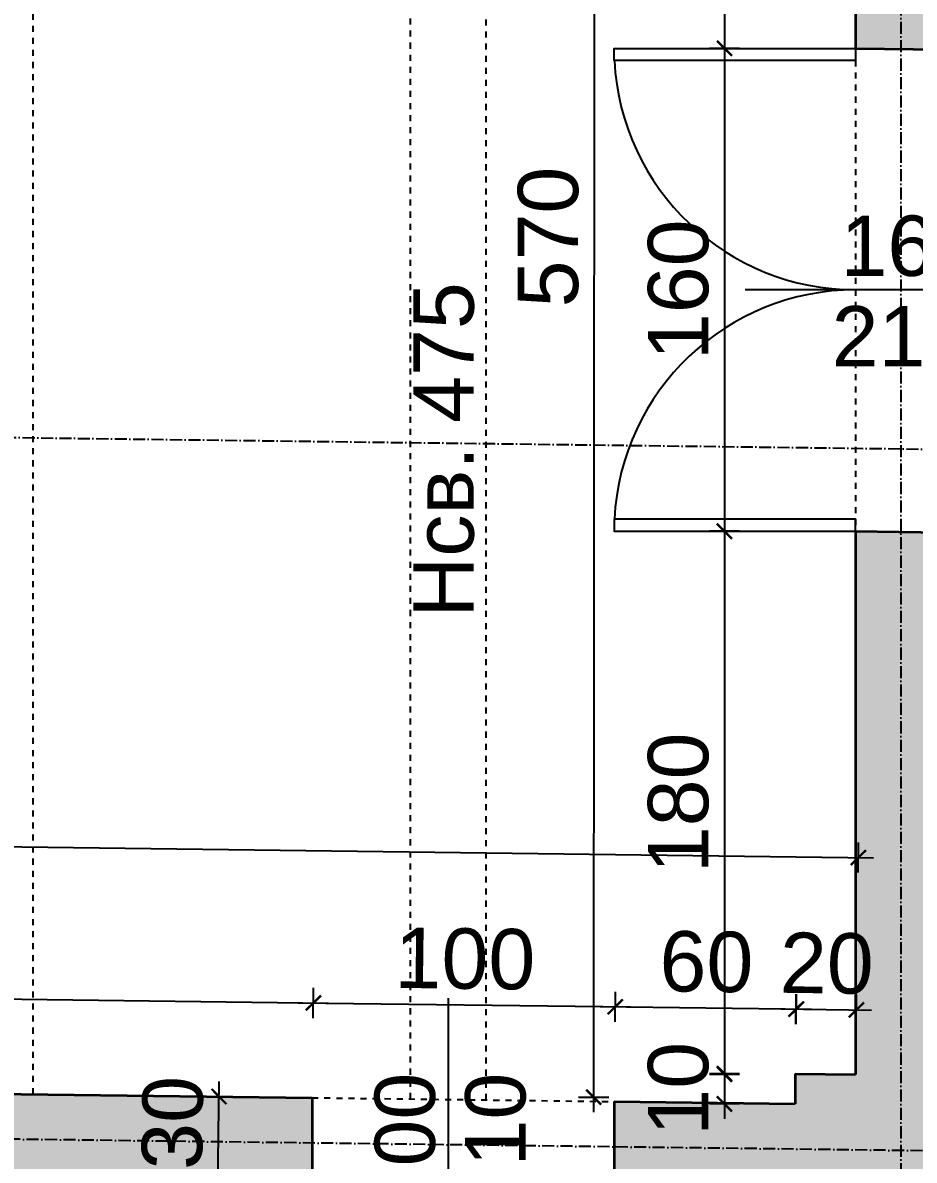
# Model space of a CAD drawing. Header units: inches. Extents: x -72385 to 39588, y -6525 to 66685.
# Drawn here: x -45645.7 to -45350.4, y 1818 to 2195 of the extents above; entities that cross this region are included whole.
import ezdxf

# ---------------------------------------------------------------- set-up
doc = ezdxf.new("R2010")
doc.units = ezdxf.units.IN
doc.header["$MEASUREMENT"] = 0
doc.linetypes.add('DashDot', pattern=[0.6, 0.4, -0.1, 0, -0.1])
doc.linetypes.add('Hidden', pattern=[0.4, 0.2, -0.2])
for name, color, linetype, lineweight in [('Врати', 251, 'Continuous', 25), ('Линия на разрез', 252, 'DashDot', 25), ('Надписи Hсв', 252, 'Continuous', 25), ('Надписи врати', 252, 'Continuous', 25), ('Надписи коти вътрешни', 252, 'Continuous', 25), ('Оси', 252, 'DashDot', 25), ('Пунктир', 253, 'Hidden', 25), ('Разрезни линии', 7, 'Continuous', 35), ('Щрих стени', 254, 'Continuous', 25)]:
    doc.layers.add(name, color=color, linetype=linetype, lineweight=lineweight)
doc.styles.add('Arial Regular', font='arial.ttf')
doc.styles.get("Standard").update_dxf_attribs({"font": 'arial.ttf'})
doc.dimstyles.new('Annotative', dxfattribs={"dimscale": 0, "dimtxt": 20, "dimasz": 5, "dimexe": 5, "dimexo": 5, "dimgap": 5, "dimtad": 1, "dimdec": 0, "dimzin": 0, "dimdsep": 46, "dimtxsty": 'Standard', "dimblk": 'ARCHTICK', "dimcen": 5, "dimdle": 5, "dimadec": 0, "dimazin": 0, "dimtfac": 1, "dimtdec": 0, "dimtofl": 0, "dimtmove": 0, "dimatfit": 3, "dimldrblk": 'ARCHTICK', "dimfxl": 5, "dimfxlon": 1, "dimtolj": 1, "dimtzin": 0, "dimarcsym": 1})

# ---------------------------------------------------------------- blocks, each defined once
blk = doc.blocks.new('_ArchTick')
at = {"color": 0, "linetype": 'ByBlock', "const_width": 0.15}
blk.add_lwpolyline([(-0.5, -0.5), (0.5, 0.5)], dxfattribs=at)
blk = doc.blocks.new('*D8283')
at = {"layer": 'Defpoints', "color": 0, "ltscale": 50, "transparency": 16777216}
for p in [(-45549.44, 1870.15), (-46049.84, 1845.1), (-45549.84, 1838.74)]:
    blk.add_point(p, dxfattribs=at)
at = {"layer": 'Надписи коти вътрешни', "color": 0, "lineweight": -2, "ltscale": 50, "transparency": 16777216}
for p, q in [((-46049.5, 1871.51), (-46049.37, 1881.51)), ((-46054.44, 1876.58), (-45544.44, 1870.08)), ((-45549.5, 1865.15), (-45549.37, 1875.15))]:
    blk.add_line(p, q, dxfattribs=at)
at = {"layer": 'Надписи коти вътрешни', "color": 0, "lineweight": -2, "ltscale": 50, "transparency": 16777216, "xscale": 5, "yscale": 5, "zscale": 5}
for p, rotation in [((-46049.44, 1876.51), 179.2706286525475), ((-45549.44, 1870.15), 359.2706286525474)]:
    blk.add_blockref('_ArchTick', p, dxfattribs=dict(at, rotation=rotation))
at = {"layer": 'Надписи коти вътрешни', "color": 0, "ltscale": 50, "transparency": 16777216, "insert": (-45856.01, 1889.26), "char_height": 20, "attachment_point": 5, "rotation": 359.2706}
blk.add_mtext('\\A1;500', dxfattribs=at)
blk = doc.blocks.new('*D1870')
at = {"layer": 'Defpoints', "color": 0, "ltscale": 50, "transparency": 16777216}
for p in [(-45449.44, 1868.87), (-45549.84, 1838.74), (-45449.84, 1837.46)]:
    blk.add_point(p, dxfattribs=at)
at = {"layer": 'Надписи коти вътрешни', "color": 0, "lineweight": -2, "ltscale": 50, "transparency": 16777216}
for p, q in [((-45549.5, 1865.15), (-45549.37, 1875.15)), ((-45449.5, 1863.87), (-45449.37, 1873.87)), ((-45554.44, 1870.21), (-45444.44, 1868.81))]:
    blk.add_line(p, q, dxfattribs=at)
at = {"layer": 'Надписи коти вътрешни', "color": 0, "lineweight": -2, "ltscale": 50, "transparency": 16777216, "xscale": 5, "yscale": 5, "zscale": 5}
for p, rotation in [((-45549.44, 1870.15), 179.2706286525463), ((-45449.44, 1868.87), 359.2706286525462)]:
    blk.add_blockref('_ArchTick', p, dxfattribs=dict(at, rotation=rotation))
at = {"layer": 'Надписи коти вътрешни', "color": 0, "ltscale": 50, "transparency": 16777216, "insert": (-45499.24, 1884.72), "char_height": 20, "attachment_point": 5, "rotation": 359.2706}
blk.add_mtext('\\A1;100', dxfattribs=at)
blk = doc.blocks.new('*D1871')
at = {"layer": 'Defpoints', "color": 0, "ltscale": 50, "transparency": 16777216}
for p in [(-45389.44, 1868.11), (-45449.84, 1837.46), (-45389.84, 1836.7)]:
    blk.add_point(p, dxfattribs=at)
at = {"layer": 'Надписи коти вътрешни', "color": 0, "lineweight": -2, "ltscale": 50, "transparency": 16777216}
for p, q in [((-45449.5, 1863.87), (-45449.37, 1873.87)), ((-45389.5, 1863.11), (-45389.37, 1873.11)), ((-45454.44, 1868.94), (-45384.44, 1868.05))]:
    blk.add_line(p, q, dxfattribs=at)
at = {"layer": 'Надписи коти вътрешни', "color": 0, "lineweight": -2, "ltscale": 50, "transparency": 16777216, "xscale": 5, "yscale": 5, "zscale": 5}
for p, rotation in [((-45449.44, 1868.87), 179.2706286525497), ((-45389.44, 1868.11), 359.2706286525497)]:
    blk.add_blockref('_ArchTick', p, dxfattribs=dict(at, rotation=rotation))
at = {"layer": 'Надписи коти вътрешни', "color": 0, "ltscale": 50, "transparency": 16777216, "insert": (-45419.24, 1883.7), "char_height": 20, "attachment_point": 5, "rotation": 359.2706}
blk.add_mtext('\\A1;60', dxfattribs=at)
blk = doc.blocks.new('*D1872')
at = {"layer": 'Defpoints', "color": 0, "ltscale": 50, "transparency": 16777216}
for p in [(-45369.56, 1867.86), (-45389.84, 1846.7), (-45369.84, 1846.45)]:
    blk.add_point(p, dxfattribs=at)
at = {"layer": 'Надписи коти вътрешни', "color": 0, "lineweight": -2, "ltscale": 50, "transparency": 16777216}
for p, q in [((-45389.63, 1863.11), (-45389.5, 1873.11)), ((-45369.63, 1862.86), (-45369.5, 1872.86)), ((-45394.56, 1868.17), (-45364.57, 1867.79))]:
    blk.add_line(p, q, dxfattribs=at)
at = {"layer": 'Надписи коти вътрешни', "color": 0, "lineweight": -2, "ltscale": 50, "transparency": 16777216, "xscale": 5, "yscale": 5, "zscale": 5}
for p, rotation in [((-45389.56, 1868.11), 179.2706286525567), ((-45369.56, 1867.86), 359.2706286525566)]:
    blk.add_blockref('_ArchTick', p, dxfattribs=dict(at, rotation=rotation))
at = {"layer": 'Надписи коти вътрешни', "color": 0, "ltscale": 50, "transparency": 16777216, "insert": (-45379.37, 1883.19), "char_height": 20, "attachment_point": 5, "rotation": 359.2706}
blk.add_mtext('\\A1;20', dxfattribs=at)
blk = doc.blocks.new('*D1873')
at = {"layer": 'Defpoints', "color": 0, "ltscale": 50, "transparency": 16777216}
for p in [(-45389.84, 1846.7), (-45413.28, 1836.7), (-45389.84, 1836.7)]:
    blk.add_point(p, dxfattribs=at)
at = {"layer": 'Надписи коти вътрешни', "color": 0, "lineweight": -2, "ltscale": 50, "transparency": 16777216}
for p, q in [((-45413.28, 1851.7), (-45413.28, 1831.7)), ((-45408.28, 1846.7), (-45418.28, 1846.7)), ((-45408.28, 1836.7), (-45418.28, 1836.7))]:
    blk.add_line(p, q, dxfattribs=at)
at = {"layer": 'Надписи коти вътрешни', "color": 0, "lineweight": -2, "ltscale": 50, "transparency": 16777216, "xscale": 5, "yscale": 5, "zscale": 5}
for p, rotation in [((-45413.28, 1846.7), 90), ((-45413.28, 1836.7), 270)]:
    blk.add_blockref('_ArchTick', p, dxfattribs=dict(at, rotation=rotation))
at = {"layer": 'Надписи коти вътрешни', "color": 0, "ltscale": 50, "transparency": 16777216, "insert": (-45428.49, 1841.7), "char_height": 20, "attachment_point": 5, "rotation": 90}
blk.add_mtext('\\A1;10', dxfattribs=at)
blk = doc.blocks.new('*D1874')
at = {"layer": 'Defpoints', "color": 0, "ltscale": 50, "transparency": 16777216}
for p in [(-45369.83, 2026.46), (-45413.28, 1846.45), (-45369.84, 1846.45)]:
    blk.add_point(p, dxfattribs=at)
at = {"layer": 'Надписи коти вътрешни', "color": 0, "lineweight": -2, "ltscale": 50, "transparency": 16777216}
for p, q in [((-45413.28, 2031.46), (-45413.28, 1841.45)), ((-45408.28, 2026.46), (-45418.28, 2026.46)), ((-45408.28, 1846.45), (-45418.28, 1846.45))]:
    blk.add_line(p, q, dxfattribs=at)
at = {"layer": 'Надписи коти вътрешни', "color": 0, "lineweight": -2, "ltscale": 50, "transparency": 16777216, "xscale": 5, "yscale": 5, "zscale": 5}
for p, rotation in [((-45413.28, 2026.46), 90), ((-45413.28, 1846.45), 270)]:
    blk.add_blockref('_ArchTick', p, dxfattribs=dict(at, rotation=rotation))
at = {"layer": 'Надписи коти вътрешни', "color": 0, "ltscale": 50, "transparency": 16777216, "insert": (-45428.49, 1936.45), "char_height": 20, "attachment_point": 5, "rotation": 90}
blk.add_mtext('\\A1;180', dxfattribs=at)
blk = doc.blocks.new('*D1875')
at = {"layer": 'Defpoints', "color": 0, "ltscale": 50, "transparency": 16777216}
for p in [(-45368.92, 1918.32), (-47139.84, 1868.98), (-45369.84, 1846.45)]:
    blk.add_point(p, dxfattribs=at)
at = {"layer": 'Надписи коти вътрешни', "color": 0, "lineweight": -2, "ltscale": 50, "transparency": 16777216}
for p, q in [((-47138.99, 1935.85), (-47138.86, 1945.85)), ((-47143.92, 1940.92), (-45363.92, 1918.26)), ((-45368.99, 1913.32), (-45368.86, 1923.32))]:
    blk.add_line(p, q, dxfattribs=at)
at = {"layer": 'Надписи коти вътрешни', "color": 0, "lineweight": -2, "ltscale": 50, "transparency": 16777216, "xscale": 5, "yscale": 5, "zscale": 5}
for p, rotation in [((-47138.92, 1940.85), 179.2706286525473), ((-45368.92, 1918.32), 359.2706286525473)]:
    blk.add_blockref('_ArchTick', p, dxfattribs=dict(at, rotation=rotation))
at = {"layer": 'Надписи коти вътрешни', "color": 0, "ltscale": 50, "transparency": 16777216, "insert": (-46253.73, 1944.8), "char_height": 20, "attachment_point": 5, "rotation": 359.2706}
blk.add_mtext('\\A1;1770', dxfattribs=at)
blk = doc.blocks.new('*D1855')
at = {"layer": 'Defpoints', "color": 0, "ltscale": 50, "transparency": 16777216}
for p in [(-45570, 2409.04), (-45456.19, 2408.96), (-45570.41, 1839)]:
    blk.add_point(p, dxfattribs=at)
at = {"layer": 'Надписи коти вътрешни', "color": 0, "lineweight": -2, "ltscale": 50, "transparency": 16777216}
for p, q in [((-45456.6, 1833.92), (-45456.19, 2413.96)), ((-45461.19, 2408.96), (-45451.19, 2408.96)), ((-45461.6, 1838.92), (-45451.6, 1838.91))]:
    blk.add_line(p, q, dxfattribs=at)
at = {"layer": 'Надписи коти вътрешни', "color": 0, "lineweight": -2, "ltscale": 50, "transparency": 16777216, "xscale": 5, "yscale": 5, "zscale": 5}
for p, rotation in [((-45456.19, 2408.96), 89.9589558169174), ((-45456.6, 1838.92), 269.9589558169174)]:
    blk.add_blockref('_ArchTick', p, dxfattribs=dict(at, rotation=rotation))
at = {"layer": 'Надписи коти вътрешни', "color": 0, "ltscale": 50, "transparency": 16777216, "insert": (-45471.61, 2123.95), "char_height": 20, "attachment_point": 5, "rotation": 89.959}
blk.add_mtext('\\A1;570', dxfattribs=at)
blk = doc.blocks.new('*D1876')
at = {"layer": 'Defpoints', "color": 0, "ltscale": 50, "transparency": 16777216}
for p in [(-45369.96, 2186.48), (-45413.28, 2026.46), (-45369.83, 2026.46)]:
    blk.add_point(p, dxfattribs=at)
at = {"layer": 'Надписи коти вътрешни', "color": 0, "lineweight": -2, "ltscale": 50, "transparency": 16777216}
for p, q in [((-45413.28, 2191.48), (-45413.28, 2021.46)), ((-45408.28, 2186.48), (-45418.28, 2186.48)), ((-45408.28, 2026.46), (-45418.28, 2026.46))]:
    blk.add_line(p, q, dxfattribs=at)
at = {"layer": 'Надписи коти вътрешни', "color": 0, "lineweight": -2, "ltscale": 50, "transparency": 16777216, "xscale": 5, "yscale": 5, "zscale": 5}
for p, rotation in [((-45413.28, 2186.48), 90), ((-45413.28, 2026.46), 270)]:
    blk.add_blockref('_ArchTick', p, dxfattribs=dict(at, rotation=rotation))
at = {"layer": 'Надписи коти вътрешни', "color": 0, "ltscale": 50, "transparency": 16777216, "insert": (-45428.49, 2106.47), "char_height": 20, "attachment_point": 5, "rotation": 90}
blk.add_mtext('\\A1;160', dxfattribs=at)
blk = doc.blocks.new('*D1882')
at = {"layer": 'Defpoints', "color": 0, "ltscale": 50, "transparency": 16777216}
for p in [(-45369.84, 2266.48), (-45413.28, 2186.47), (-45369.84, 2186.47)]:
    blk.add_point(p, dxfattribs=at)
at = {"layer": 'Надписи коти вътрешни', "color": 0, "lineweight": -2, "ltscale": 50, "transparency": 16777216}
for p, q in [((-45413.28, 2271.48), (-45413.28, 2181.47)), ((-45408.28, 2266.48), (-45418.28, 2266.48)), ((-45408.28, 2186.47), (-45418.28, 2186.47))]:
    blk.add_line(p, q, dxfattribs=at)
at = {"layer": 'Надписи коти вътрешни', "color": 0, "lineweight": -2, "ltscale": 50, "transparency": 16777216, "xscale": 5, "yscale": 5, "zscale": 5}
for p, rotation in [((-45413.28, 2266.48), 90), ((-45413.28, 2186.47), 270)]:
    blk.add_blockref('_ArchTick', p, dxfattribs=dict(at, rotation=rotation))
at = {"layer": 'Надписи коти вътрешни', "color": 0, "ltscale": 50, "transparency": 16777216, "insert": (-45428.49, 2226.48), "char_height": 20, "attachment_point": 5, "rotation": 90}
blk.add_mtext('\\A1;80', dxfattribs=at)
blk = doc.blocks.new('*D8088')
at = {"layer": 'Defpoints', "color": 0, "ltscale": 10, "transparency": 16777216}
for p in [(-45639.46, 1839.88), (-45580.71, 1839.13), (-45639.84, 1809.88)]:
    blk.add_point(p, dxfattribs=at)
at = {"layer": 'Надписи коти вътрешни', "color": 0, "lineweight": -2, "ltscale": 10, "transparency": 16777216}
for p, q in [((-45581.16, 1804.13), (-45580.65, 1844.13)), ((-45585.71, 1839.19), (-45575.72, 1839.07)), ((-45586.1, 1809.2), (-45576.1, 1809.07))]:
    blk.add_line(p, q, dxfattribs=at)
at = {"layer": 'Надписи коти вътрешни', "color": 0, "lineweight": -2, "ltscale": 10, "transparency": 16777216, "xscale": 5, "yscale": 5, "zscale": 5}
for p, rotation in [((-45580.71, 1839.13), 89.27062865253538), ((-45581.1, 1809.13), 269.2706286525353)]:
    blk.add_blockref('_ArchTick', p, dxfattribs=dict(at, rotation=rotation))
at = {"layer": 'Надписи коти вътрешни', "color": 0, "ltscale": 10, "transparency": 16777216, "insert": (-45596.05, 1830.41), "char_height": 20, "attachment_point": 5, "rotation": 89.2706}
blk.add_mtext('\\A1;30', dxfattribs=at)

msp = doc.modelspace()

# ---------------------------------------------------------------- hatches: boundary and pattern name
at = {"layer": 'Щрих стени', "ltscale": 10}
h = msp.add_hatch(color=256, dxfattribs=at)
h.dxf.hatch_style = 1
h.paths.add_polyline_path([(-47202.34, 2224.8), (-47139.84, 2224.01), (-47139.84, 2429.03), (-47039.84, 2427.75), (-47039.84, 2457.75), (-47139.84, 2459.03), (-47139.84, 3016.57), (-47137.34, 3016.54), (-47137.34, 3061.54), (-47202.34, 3062.37)])
h.paths.add_polyline_path([(-46749.84, 2424.06), (-46749.84, 2454.06), (-46839.84, 2455.21), (-46839.84, 3022.75), (-46837.34, 3022.72), (-46837.34, 3057.73), (-46872.34, 3058.17), (-46872.34, 3023.17), (-46869.84, 3023.14), (-46869.84, 2455.59), (-46939.84, 2456.48), (-46939.84, 2426.48)])
h.paths.add_polyline_path([(-46539.84, 2421.39), (-46539.84, 3006.43), (-46537.34, 3006.4), (-46537.34, 3073.91), (-46572.34, 3074.35), (-46572.34, 3006.85), (-46569.84, 3006.82), (-46569.84, 2471.77), (-46589.84, 2472.03), (-46589.84, 2452.03), (-46649.84, 2452.79), (-46649.84, 2422.79)])
h.paths.add_polyline_path([(-46349.84, 2448.97), (-46349.84, 2814), (-46159.84, 2811.58), (-46159.84, 2446.55), (-46179.84, 2446.81), (-46179.84, 2416.8), (-46129.84, 2416.17), (-46129.84, 2841.2), (-46379.84, 2844.38), (-46379.84, 2419.35), (-46339.84, 2418.84), (-46339.84, 2448.84)])
h.paths.add_polyline_path([(-46379.84, 3004.4), (-46349.84, 3004.02), (-46349.84, 3071.52), (-46379.84, 3071.9)])
h.paths.add_polyline_path([(-46129.84, 3068.72), (-46159.84, 3069.1), (-46159.84, 3001.6), (-46129.84, 3001.21)])
h.paths.add_polyline_path([(-45937.34, 3066.27), (-45972.34, 3066.72), (-45972.34, 2999.21), (-45969.84, 2999.18), (-45969.84, 2414.13), (-45909.84, 2413.37), (-45909.84, 2443.37), (-45919.84, 2443.5), (-45919.84, 2463.5), (-45939.84, 2463.75), (-45939.84, 2563.76), (-45909.84, 2563.38), (-45909.84, 2578.38), (-45939.84, 2578.76), (-45939.84, 2668.77), (-45804.84, 2667.05), (-45804.84, 2577.04), (-45809.84, 2577.11), (-45809.84, 2562.11), (-45804.84, 2562.04), (-45804.84, 2442.03), (-45809.84, 2442.1), (-45809.84, 2412.09), (-45779.84, 2411.71), (-45779.84, 2441.71), (-45789.84, 2441.84), (-45789.84, 2666.86), (-45779.84, 2666.73), (-45779.84, 2681.73), (-45939.84, 2683.77), (-45939.84, 2998.8), (-45937.34, 2998.76)])
h.paths.add_polyline_path([(-45669.84, 2680.33), (-45679.84, 2680.46), (-45679.84, 2665.46), (-45669.84, 2665.33), (-45669.84, 2440.31), (-45679.84, 2440.44), (-45679.84, 2410.44), (-45549.84, 2408.78), (-45549.84, 2438.79), (-45639.84, 2439.93), (-45639.84, 3007.48), (-45637.34, 3007.45), (-45637.34, 3042.45), (-45672.34, 3042.89), (-45672.34, 3007.89), (-45669.84, 3007.86)])
h.paths.add_polyline_path([(-45449.84, 2437.51), (-45449.84, 2407.51), (-45369.84, 2406.49), (-45369.84, 2366.49), (-45339.84, 2366.11), (-45339.84, 2418.61), (-45319.84, 2418.36), (-45319.84, 2443.36), (-45339.84, 2443.61), (-45339.84, 2993.66), (-45337.34, 2993.63), (-45337.34, 3038.63), (-45372.34, 3039.08), (-45372.34, 2994.07), (-45369.84, 2994.04), (-45369.84, 2436.49)])
h.paths.add_polyline_path([(-45369.84, 1736.44), (-45429.84, 1737.2), (-45429.84, 1607.19), (-45369.84, 1606.43), (-45369.84, 1248.9), (-45372.34, 1248.93), (-45372.34, 1203.93), (-45337.34, 1203.48), (-45337.34, 1248.48), (-45339.84, 1248.52), (-45339.84, 1798.56), (-45319.84, 1798.31), (-45319.84, 1828.31), (-45339.84, 1828.56), (-45339.84, 1978.58), (-45314.84, 1978.26), (-45314.84, 1983.26), (-45339.84, 1983.58), (-45339.84, 2026.08), (-45369.84, 2026.46), (-45369.84, 1846.45), (-45389.84, 1846.7), (-45389.84, 1836.7), (-45449.84, 1837.46), (-45449.84, 1807.46), (-45369.84, 1806.44)])
h.paths.add_polyline_path([(-45669.84, 1242.72), (-45672.34, 1242.75), (-45672.34, 1207.75), (-45637.34, 1207.3), (-45637.34, 1242.3), (-45639.84, 1242.33), (-45639.84, 1809.88), (-45549.84, 1808.74), (-45549.84, 1838.74), (-46049.84, 1845.1), (-46049.84, 1815.1), (-45669.84, 1810.26)])
h.paths.add_polyline_path([(-46572.34, 1821.75), (-46572.34, 1796.75), (-46537.34, 1796.3), (-46537.34, 1821.31), (-46149.84, 1816.37), (-46149.84, 1846.38), (-46649.84, 1852.74), (-46649.84, 1822.74)])
h.paths.add_polyline_path([(-46839.84, 1825.16), (-46749.84, 1824.01), (-46749.84, 1854.01), (-46949.84, 1856.56), (-46949.84, 1826.56), (-46869.84, 1825.54), (-46869.84, 1257.99), (-46872.34, 1258.03), (-46872.34, 1223.02), (-46837.34, 1222.58), (-46837.34, 1257.58), (-46839.84, 1257.61)])
h.paths.add_polyline_path([(-47139.84, 1828.98), (-47049.84, 1827.83), (-47049.84, 1857.83), (-47119.84, 1858.72), (-47119.84, 1868.73), (-47139.84, 1868.98), (-47139.84, 2064), (-47202.34, 2064.79), (-47202.34, 1849.77), (-47212.34, 1849.9), (-47212.34, 1829.9), (-47202.34, 1829.77), (-47202.34, 1227.22), (-47137.34, 1226.4), (-47137.34, 1271.4), (-47139.84, 1271.43)])
h.paths.add_polyline_path([(-46537.34, 1218.76), (-46537.34, 1253.76), (-46572.34, 1254.21), (-46572.34, 1219.2)])
h.paths.add_polyline_path([(-46272.34, 1215.38), (-46237.34, 1214.94), (-46237.34, 1299.95), (-46272.34, 1300.39)])
h.paths.add_polyline_path([(-45972.34, 1246.57), (-45972.34, 1211.56), (-45937.34, 1211.12), (-45937.34, 1246.12)], flags=17)
h = msp.add_hatch(color=256, dxfattribs=at)
h.dxf.hatch_style = 1
h.paths.add_polyline_path([(-45037.34, 3034.81), (-45072.34, 3035.26), (-45072.34, 3000.25), (-45037.34, 2999.81)])
h.paths.add_polyline_path([(-44737.34, 3030.99), (-44772.34, 3031.44), (-44772.34, 2986.43), (-44752.34, 2986.18), (-44752.34, 2436.13), (-44772.34, 2436.39), (-44772.34, 2391.38), (-44752.34, 2391.13), (-44752.34, 2201.11), (-45339.84, 2208.59), (-45339.84, 2266.1), (-45369.84, 2266.48), (-45369.84, 2186.47), (-45339.84, 2186.09), (-45339.84, 2193.59), (-44737.34, 2185.92)])
h.paths.add_polyline_path([(-44737.34, 1835.89), (-44772.34, 1836.34), (-44772.34, 1791.34), (-44737.34, 1790.89)], flags=17)
h.paths.add_polyline_path([(-44437.34, 1227.03), (-44452.34, 1227.22), (-44452.34, 1972.28), (-45214.84, 1981.98), (-45214.84, 1976.98), (-44457.34, 1967.34), (-44457.34, 1227.28), (-44472.34, 1227.47), (-44472.34, 1192.47), (-44437.34, 1192.02)])
h.paths.add_polyline_path([(-44737.34, 1240.85), (-44772.34, 1241.29), (-44772.34, 1196.29), (-44737.34, 1195.84)], flags=17)
h.paths.add_polyline_path([(-45037.34, 1234.66), (-45072.34, 1235.11), (-45072.34, 1200.11), (-45037.34, 1199.66)], flags=17)

# ---------------------------------------------------------------- linework, layer by layer
at = {"layer": 'Врати', "ltscale": 50}
for points in [[(-45369.83, 2186.47), (-45369.83, 2182.47), (-45449.84, 2182.47), (-45449.84, 2186.47)], [(-45369.83, 2026.46), (-45369.83, 2030.46), (-45449.84, 2030.46), (-45449.84, 2026.46)]]:
    msp.add_lwpolyline(points, close=True, dxfattribs=at)
for centre, start, end in [((-45369.83, 2186.47), 182.866, 270), ((-45369.83, 2026.46), 90, 177.134)]:
    msp.add_arc(centre, 80.01, start, end, dxfattribs=at)
at = {"layer": 'Линия на разрез', "ltscale": 10}
msp.add_lwpolyline([(-52477.21, 2144.44), (-41314.83, 2002.34), (-41314.83, 1502.3), (-40082.38, 1486.61)], dxfattribs=at)
at = {"layer": 'Надписи врати', "ltscale": 50}
for p, q in [((-45406.43, 2106.56), (-45306.43, 2106.56)), ((-45504.66, 1771.77), (-45504.66, 1871.77))]:
    msp.add_line(p, q, dxfattribs=at)
at = {"layer": 'Оси', "ltscale": 10}
msp.add_line((-45354.84, 3421.38), (-45354.84, 821.17), dxfattribs=at)
msp.add_lwpolyline([(-39839.84, 1751.04), (-51384.84, 1898.02), (-51384.84, 2028.03), (-52699.84, 2044.77)], dxfattribs=at)
at = {"layer": 'Пунктир', "ltscale": 10}
for p, q in [((-45642.34, 2409.96), (-45642.34, 1839.92)), ((-45517.34, 2408.37), (-45517.34, 1838.32)), ((-45492.34, 2408.05), (-45492.34, 1838.01)), ((-45369.84, 2186.47), (-45369.84, 2026.46)), ((-45549.84, 1838.74), (-45449.84, 1837.46))]:
    msp.add_line(p, q, dxfattribs=at)
at = {"layer": 'Разрезни линии', "ltscale": 50}
for p, q in [((-45369.84, 2266.48), (-45369.84, 2186.47)), ((-45369.84, 2186.47), (-45339.84, 2186.09)), ((-45369.84, 2026.46), (-45339.84, 2026.08)), ((-45369.84, 2026.46), (-45369.84, 1846.45)), ((-46049.84, 1845.1), (-45549.84, 1838.74)), ((-45389.84, 1846.7), (-45369.84, 1846.45)), ((-45389.84, 1846.7), (-45389.84, 1836.7)), ((-45549.84, 1838.74), (-45549.84, 1808.74)), ((-45449.84, 1837.46), (-45389.84, 1836.7)), ((-45449.84, 1837.46), (-45449.84, 1807.46))]:
    msp.add_line(p, q, dxfattribs=at)

# ---------------------------------------------------------------- texts
at = {"layer": 'Надписи Hсв', "ltscale": 100, "insert": (-45516.32, 1997.85), "char_height": 20, "width": 180.4891, "attachment_point": 1, "rotation": 90, "style": 'Arial Regular'}
msp.add_mtext('\\pxt8;Hсв. 475', dxfattribs=at)
at = {"layer": 'Надписи врати', "ltscale": 100, "char_height": 20, "width": 180.4891, "attachment_point": 1, "style": 'Arial Regular'}
for s, insert in [('160', (-45374.85, 2131.07)), ('210', (-45377.77, 2101.07))]:
    msp.add_mtext(s, dxfattribs=dict(at, insert=insert))
at = {"layer": 'Надписи врати', "ltscale": 100, "char_height": 20, "width": 180.4891, "attachment_point": 1, "rotation": 90, "style": 'Arial Regular'}
for s, insert in [('100', (-45529.17, 1800.43)), ('210', (-45499.17, 1800.43))]:
    msp.add_mtext(s, dxfattribs=dict(at, insert=insert))

# ---------------------------------------------------------------- dimensions: what is measured, and where the dimension line sits
at = {"layer": 'Надписи коти вътрешни', "ltscale": 50}
for p1, p2, distance, picture, middle in [((-45570.41, 1839), (-45570, 2409.04), -113.81, '*D1855', (-45471.61, 2123.95)), ((-47139.84, 1868.98), (-45369.84, 1846.45), 71.88, '*D1875', (-46253.73, 1944.8)), ((-45549.84, 1838.74), (-45449.84, 1837.46), 31.41, '*D1870', (-45499.24, 1884.72)), ((-45449.84, 1837.46), (-45389.84, 1836.7), 31.41, '*D1871', (-45419.24, 1883.7))]:
    dim = msp.add_aligned_dim(p1=p1, p2=p2, distance=distance, dimstyle='Annotative', override={"dimscale": 0, "dimtix": 0, "dimtofl": 0, "dimtmove": 0, "dimatfit": 3}, dxfattribs=at)
    dim.commit()
    dim.dimension.update_dxf_attribs({"geometry": picture, "text_midpoint": middle})
for base, p1, p2, picture, middle in [((-45413.28, 2186.47), (-45369.84, 2266.48), (-45369.84, 2186.47), '*D1882', (-45428.49, 2226.48)), ((-45413.28, 2026.46), (-45369.96, 2186.48), (-45369.83, 2026.46), '*D1876', (-45428.49, 2106.47)), ((-45413.28, 1846.45), (-45369.83, 2026.46), (-45369.84, 1846.45), '*D1874', (-45428.49, 1936.45))]:
    dim = msp.add_linear_dim(base=base, p1=p1, p2=p2, angle=90, dimstyle='Annotative', override={"dimscale": 0, "dimtix": 0, "dimtofl": 0, "dimtmove": 0, "dimatfit": 3}, dxfattribs=at)
    dim.commit()
    dim.dimension.update_dxf_attribs({"geometry": picture, "text_midpoint": middle})
for base, p1, p2, angle, picture, middle, dimtype in [((-45549.44, 1870.15), (-46049.84, 1845.1), (-45549.84, 1838.74), 359.2706, '*D8283', (-45856.2, 1874.05), 129), ((-45369.56, 1867.86), (-45389.84, 1846.7), (-45369.84, 1846.45), 359.2706, '*D1872', (-45379.56, 1867.98), 129), ((-45413.28, 1836.7), (-45389.84, 1846.7), (-45389.84, 1836.7), 90, '*D1873', (-45413.28, 1841.7), 128)]:
    dim = msp.add_linear_dim(base=base, p1=p1, p2=p2, angle=angle, dimstyle='Annotative', override={"dimscale": 0, "dimtix": 0, "dimtofl": 0, "dimtmove": 0, "dimatfit": 3}, dxfattribs=at)
    dim.commit()
    dim.dimension.update_dxf_attribs({"geometry": picture, "text_midpoint": middle, "dimtype": dimtype})
at = {"layer": 'Надписи коти вътрешни', "ltscale": 10}
dim = msp.add_linear_dim(base=(-45580.71, 1839.13), p1=(-45639.84, 1809.88), p2=(-45639.46, 1839.88), angle=89.2706, dimstyle='Annotative', override={"dimscale": 0, "dimtix": 0, "dimtofl": 0, "dimtmove": 0, "dimatfit": 3}, dxfattribs=at)
dim.commit()
dim.dimension.update_dxf_attribs({"geometry": '*D8088', "text_midpoint": (-45580.83, 1830.22), "dimtype": 129})

doc.saveas('drawing.dxf')
